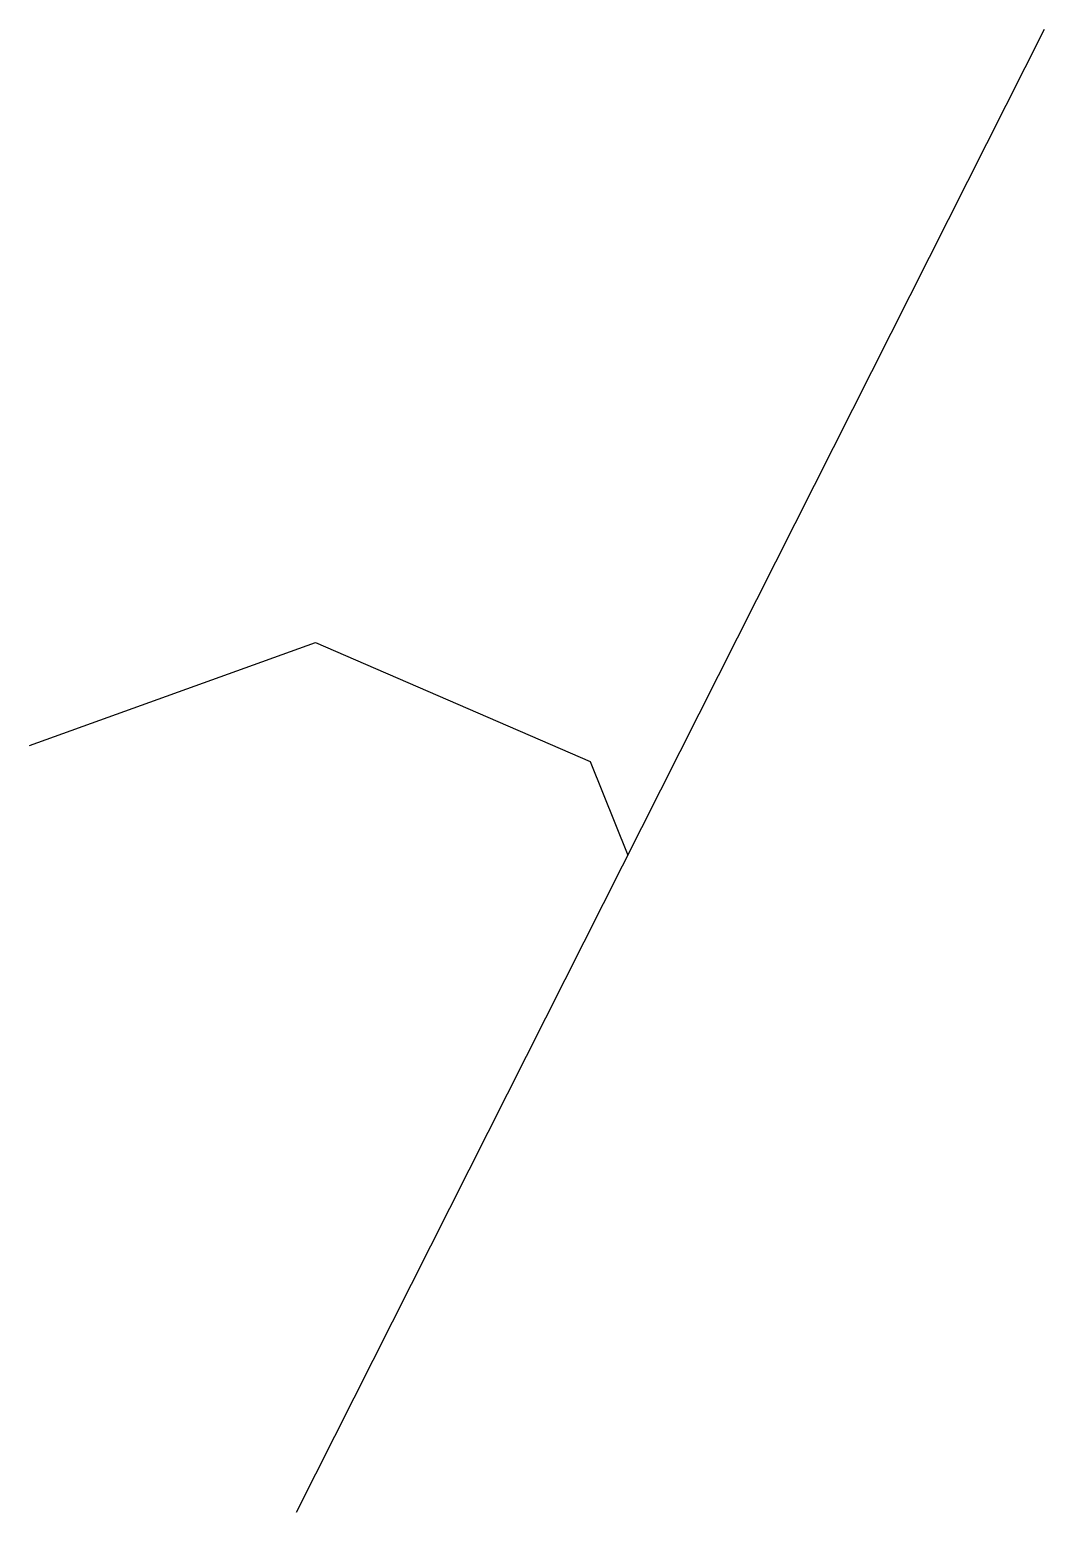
# Model space of a CAD drawing. Header units: metres. Extents: x 2810975 to 2810983.9, y 1183939.8 to 1183952.7.
import ezdxf

# ---------------------------------------------------------------- set-up
doc = ezdxf.new("R2010")
doc.units = ezdxf.units.M
doc.layers.add('war_bauwerk_text', color=7, linetype='Continuous')
doc.layers.add('war_leitung', color=7, linetype='Continuous')

msp = doc.modelspace()

# ---------------------------------------------------------------- linework, layer by layer
at = {"layer": 'war_bauwerk_text', "color": 80}
for p, q in [((2810975.006, 1183946.468), (2810977.506, 1183947.368)), ((2810977.506, 1183947.368), (2810979.906, 1183946.328)), ((2810979.906, 1183946.328), (2810980.236, 1183945.508))]:
    msp.add_line(p, q, dxfattribs=at)
at = {"layer": 'war_leitung', "color": 160, "true_color": 0x0048ff}
msp.add_lwpolyline([(2810983.877, 1183952.729), (2810977.337, 1183939.758)], dxfattribs=at)

doc.saveas('drawing.dxf')
